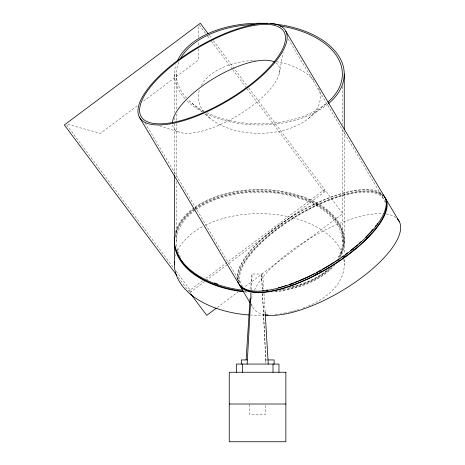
<?xml version="1.0" encoding="UTF-8"?>
<svg xmlns="http://www.w3.org/2000/svg" width="465" height="465" viewBox="0 0 465 465"><rect width="100%" height="100%" fill="white"/><g stroke="black" fill="none" stroke-linecap="round" stroke-linejoin="round"><path stroke-width="0.35" stroke-dasharray="2.33 1.74" d="M198.346 48.755L198.137 60.223L143.15 101.358M198.416 45.169L198.479 41.583M198.561 37.281L198.776 25.813M250.949 294.95L251.071 292.781M251.24 289.893L252.164 274.007M250.292 294.95L250.432 292.781M250.664 289.172L251.641 274.007L262.708 274.007L263.684 289.172M279.285 73.476L283.156 52.295M308.719 118.261L326.523 103.346A83.02 49.732 0 0 1 207.012 112.716M137.123 105.863L100.417 133.327L67.227 124.225M202.694 280.674L188.662 291.171L177.793 276.64M205.856 278.308L324.64 189.447L248.566 87.751M189.929 292.578L205.396 281.011M205.96 280.587L325.773 190.958L342.722 213.621L244.154 287.358M217.329 307.423L238.307 291.735M262.527 293.502L265.899 359.933L267.654 359.933M159.582 125.8L179.182 132.176M192.19 103.346L202.199 111.734M204.984 114.065L209.988 118.261M209.442 35.45L211.616 38.357M213.354 40.682L248.13 87.17M324.029 189.9L325.163 191.411M199.235 24.959L205.745 33.666M207.483 35.985L209.651 38.886M211.389 41.211L232.227 69.064M232.663 69.645L246.555 88.21M246.985 88.792L324.262 192.086M66.71 125.004L173.939 268.34M176.107 271.24L191.301 291.549M189.272 290.712L190.4 292.223M288.248 38.979L384.154 199.828M145.039 122.958L240.946 283.807M251.007 304.366L252.832 307.423M263.963 293.502L265.079 310.835M262.481 293.462L265.864 363.345M344.263 131.444L344.263 240.306M344.263 241.817L344.263 253.861M344.263 259.522L344.263 264.48M343.501 240.306L343.501 241.817M342.38 86.455L342.38 124.207M342.38 129.287L342.38 241.817M265.899 359.933L265.899 363.38M265.55 405.393L265.55 414.373L249.566 414.373L249.566 404.015M176.334 74.115L176.334 110.414M176.334 114.041L176.334 120.575M176.334 123.481L176.334 177.206M176.334 181.559L176.334 241.817M174.445 74.115L174.445 112.577M174.445 117.657L174.445 120.557M174.445 123.463L174.445 174.265M175.578 232.035A84.909 50.865 0 0 1 282.017 191.289A84.909 50.865 0 0 1 338.299 259.034M330.569 268.009A84.909 50.865 0 0 1 286.858 288.428M328.046 104.009A84.909 50.865 0 0 1 205.234 113.303M202.351 111.809A84.909 50.865 0 0 1 185.82 99.545M184.948 98.615A84.909 50.865 0 0 1 175.95 64.583M195.945 209.721A83.02 49.732 0 0 1 299.733 198.363A83.02 49.732 0 0 1 338.317 257.186M329.452 268.468A83.02 49.732 0 0 1 285.01 289.114M284.301 289.253A83.02 49.732 0 0 1 282.162 289.637M180.397 257.186A83.02 49.732 0 0 1 177.804 251.135M177.613 250.525A83.02 49.732 0 0 1 195.387 210.116M204.176 111.269A83.02 49.732 0 0 1 187.895 99.429M186.605 98.069A83.02 49.732 0 0 1 178.688 62.351M195.085 209.285A84.148 50.406 0 0 1 300.28 197.776A84.148 50.406 0 0 1 339.386 257.395M332.231 267.02A84.148 50.406 0 0 1 275.774 291.259M246.194 291.602A84.148 50.406 0 0 1 244.235 291.404M175.532 237.388A84.148 50.406 0 0 1 194.521 209.686M194.521 208.175A84.148 50.406 0 0 1 301.733 196.759A84.148 50.406 0 0 1 337.979 258.273M326.912 270.363A84.148 50.406 0 0 1 290.334 287.172M175.532 235.877A84.148 50.406 0 0 1 193.963 208.587M318.688 88.24A61.02 36.549 0 0 1 280.476 131.066A61.02 36.549 0 0 1 204.989 113.367M203.746 111.815A61.02 36.549 0 0 1 199.415 89.925M201.322 85.479A61.02 36.549 0 0 1 255.523 60.293M276.379 61.676A61.02 36.549 0 0 1 314.567 81.212M343.833 259.377A84.909 50.859 0 0 1 306.133 306.929M304.854 307.423A84.909 50.859 0 0 1 301.587 308.603M298.919 309.487A84.909 50.859 0 0 1 296.193 310.306M295.507 310.504A84.909 50.859 0 0 1 294.124 310.882M293.427 311.068A84.909 50.859 0 0 1 291.317 311.602M290.613 311.771A84.909 50.859 0 0 1 286.225 312.73M285.591 312.852A84.909 50.859 0 0 1 280.471 313.747M277.227 314.206A84.909 50.859 0 0 1 275.268 314.445M264.69 315.241A84.909 50.859 0 0 1 250.699 315.078M175.578 256.209A84.909 50.859 0 0 1 175.95 254.954M177.671 250.6A84.909 50.859 0 0 1 203.49 226.176M205.234 225.293A84.909 50.859 0 0 1 342.757 254.954M195.079 208.582A84.909 50.859 0 0 1 301.035 197.509A84.909 50.859 0 0 1 340.107 257.534M335.009 264.911A84.909 50.859 0 0 1 272.635 292.055M246.735 292.113A84.909 50.859 0 0 1 244.759 291.921M175.578 233.546A84.909 50.859 0 0 1 193.934 209.395M237.208 279.5A84.909 30.719 -30.8 0 1 296.618 213.505A84.909 30.719 -30.8 0 1 382.009 193.841M242.794 286.364A83.02 30.033 -30.8 0 1 299.355 214.731A83.02 30.033 -30.8 0 1 385.334 203.501M239.231 282.598A84.148 30.44 -30.8 0 1 296.141 216.161A84.148 30.44 -30.8 0 1 382.782 196.213M238.144 280.459A84.148 30.44 -30.8 0 1 298.274 212.854A84.148 30.44 -30.8 0 1 383.189 196.137M264.521 314.718A84.909 30.719 -30.8 0 1 251.623 303.674M251.664 298.71A84.909 30.719 -30.8 0 1 252.722 294.38M254.471 290.096A84.909 30.719 -30.8 0 1 310.422 238.045A84.909 30.719 -30.8 0 1 382.759 213.685M386.252 214.022A84.909 30.719 -30.8 0 1 396.93 218.463M275.838 62.792A61.02 22.076 -30.8 0 1 237.964 115.384A61.02 22.076 -30.8 0 1 172.573 124.94M238.109 281.011A84.909 30.719 -30.8 0 1 298.286 214.563A84.909 30.719 -30.8 0 1 383.416 195.8M262.307 289.172L261.539 274.007L262.272 289.137"/><path stroke-width="0.7" d="M247.159 364.066L250.949 294.95M246.107 359.933L250.06 298.559M216.242 308.237L206.745 315.346L190.662 293.845M247.159 359.933L241.306 359.933L241.306 364.066M267.939 359.933L274.1 359.933L274.1 364.066M229.257 404.015L285.865 404.015M208.134 33.713L200.31 23.25L64.333 124.975L176.927 275.478M285.783 31.167A84.909 30.719 -30.8 0 1 188.29 119.185A84.909 30.719 -30.8 0 1 163.587 71.982A84.909 30.719 -30.8 0 1 285.783 31.167L384.88 197.363M385.781 198.875L399.29 221.538M139.326 117.058L238.417 283.255M239.318 284.76L249.908 302.523M265.126 311.556L268.241 364.066M344.263 74.115L344.263 129.27M278.959 372.256L278.959 364.066L236.447 364.066L236.447 372.256M273.002 364.066L273.002 372.256M242.399 364.066L242.399 372.256M174.445 174.991L174.445 240.306M174.445 241.817L174.445 264.48M270.659 23.703A84.909 50.865 0 0 1 328.569 103.579M177.386 60.845A84.909 50.865 0 0 1 267.346 23.477M280 25.941A83.02 49.732 0 0 1 328.023 102.068M180.397 58.747A83.02 49.732 0 0 1 254.14 24.476M243.59 291.334A84.148 50.406 0 0 1 176.328 250.019M242.788 290.195A84.909 50.865 0 0 1 174.613 237.115M217.498 284.034A84.148 50.406 0 0 1 214.266 282.865M268.009 315.078A84.909 50.859 0 0 1 265.352 315.218M248.711 314.945A84.909 50.859 0 0 1 174.613 261.289M243.445 291.782A84.909 50.859 0 0 1 174.613 238.626M382.986 194.748A84.909 30.719 -30.8 0 1 327.441 266.654A84.909 30.719 -30.8 0 1 237.667 281.459M385.869 201.037A84.148 30.44 -30.8 0 1 326.68 268.828A84.148 30.44 -30.8 0 1 241.004 285.992M367.455 237.138A83.02 30.033 -30.8 0 1 366.437 238.179M354.051 249.38A83.02 30.033 -30.8 0 1 352.97 250.257M345.623 255.907A83.02 30.033 -30.8 0 1 343.862 257.186M339.665 260.127A83.02 30.033 -30.8 0 1 338.596 260.848M321.402 271.368A83.02 30.033 -30.8 0 1 320.263 271.99M317.409 273.519A83.02 30.033 -30.8 0 1 315.694 274.414M292.154 284.737A83.02 30.033 -30.8 0 1 290.276 285.4M377.656 223.235A84.148 30.44 -30.8 0 1 376.941 224.229M376.202 225.234A84.148 30.44 -30.8 0 1 375.435 226.246M372.959 229.315A84.148 30.44 -30.8 0 1 365.74 237.144M361.003 241.666A84.148 30.44 -30.8 0 1 358.997 243.474M357.451 244.828A84.148 30.44 -30.8 0 1 350.383 250.641M347.518 252.844A84.148 30.44 -30.8 0 1 345.466 254.372M343.385 255.884A84.148 30.44 -30.8 0 1 341.804 257.011M339.13 258.866A84.148 30.44 -30.8 0 1 337.509 259.964M336.416 260.691A84.148 30.44 -30.8 0 1 334.765 261.772M333.661 262.481A84.148 30.44 -30.8 0 1 330.313 264.591M329.749 264.94A84.148 30.44 -30.8 0 1 325.785 267.317M325.209 267.648A84.148 30.44 -30.8 0 1 322.35 269.293M321.199 269.938A84.148 30.44 -30.8 0 1 316.572 272.438M314.253 273.641A84.148 30.44 -30.8 0 1 311.934 274.815M311.352 275.1A84.148 30.44 -30.8 0 1 307.289 277.053M306.627 277.361A84.148 30.44 -30.8 0 1 298.728 280.819M298.071 281.087A84.148 30.44 -30.8 0 1 294.827 282.377M293.537 282.865A84.148 30.44 -30.8 0 1 289.073 284.481M286.556 285.324A84.148 30.44 -30.8 0 1 284.696 285.917M283.464 286.295A84.148 30.44 -30.8 0 1 281.633 286.835M280.424 287.172A84.148 30.44 -30.8 0 1 278.337 287.736M267.794 289.916A84.148 30.44 -30.8 0 1 266.555 290.096M264.021 290.393A84.148 30.44 -30.8 0 1 262.615 290.52M172.457 122.888A61.02 22.076 -30.8 0 1 214.72 77.841A61.02 22.076 -30.8 0 1 274.49 62.014M384.741 197.247A84.909 30.719 -30.8 0 1 326.808 269.072A84.909 30.719 -30.8 0 1 238.568 282.964M397.401 218.922A84.909 30.719 -30.8 0 1 359.492 279.18A84.909 30.719 -30.8 0 1 265.875 314.945M285.865 372.256L229.257 372.256L229.257 441.75L285.865 441.75L285.865 372.256M188.831 118.186A83.02 30.033 -30.8 0 0 284.156 32.12A83.02 30.033 -30.8 0 0 164.674 72.029A83.02 30.033 -30.8 0 0 188.831 118.186"/></g></svg>
